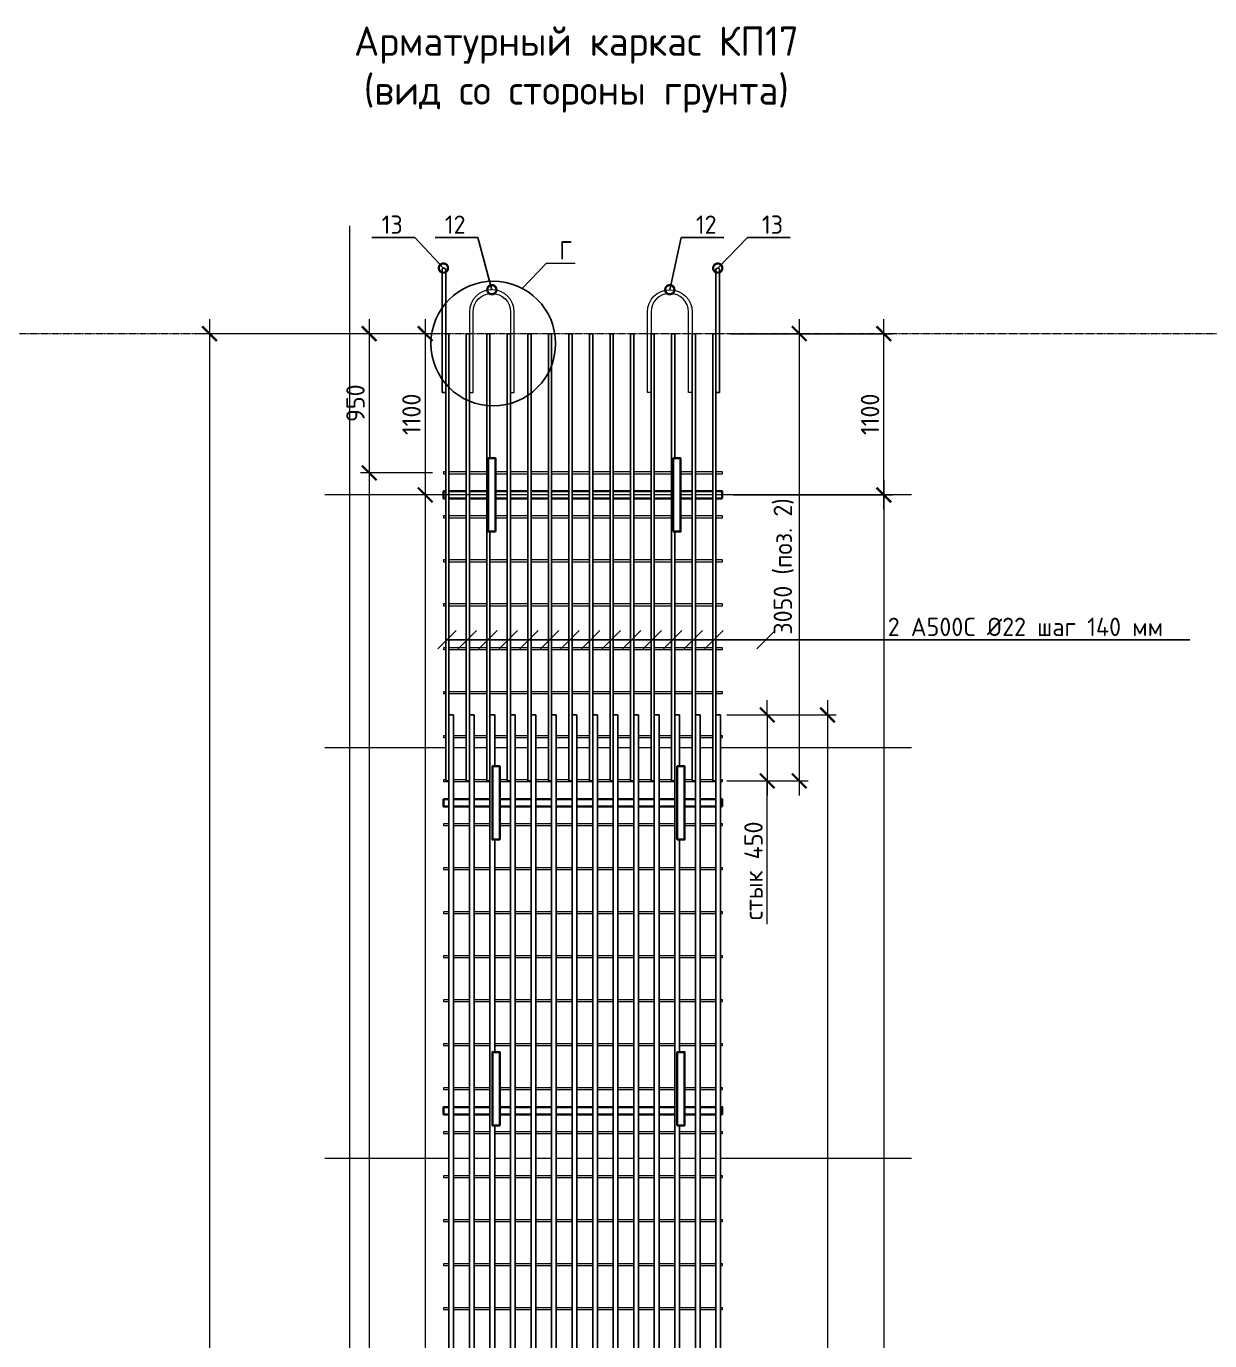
# Model space of a CAD drawing. Header units: millimetres. Extents: x -65574 to 111613, y -106550 to -50518.
# Drawn here: x 24010 to 32076, y -76921 to -67956 of the extents above; entities that cross this region are included whole.
import ezdxf
from ezdxf import colors
from ezdxf.entities.mleader import LeaderData, LeaderLine
from ezdxf.math import Vec2, Vec3

# ---------------------------------------------------------------- set-up
doc = ezdxf.new("R2010")
doc.units = ezdxf.units.MM
doc.linetypes.add('невидимая', pattern=[0.375, 0.25, -0.125])
doc.layers.get('Defpoints').update_dxf_attribs({"color": 6})
doc.layers.add('Dim', color=11, linetype='Continuous', lineweight=13)
doc.layers.add('К_Арматура', color=140, linetype='Continuous')
doc.styles.add('GOST-2.304_Type-B', font='GOST Common.ttf')
doc.styles.get("Standard").update_dxf_attribs({"font": 'arial.ttf'})
doc.dimstyles.new('УРСТ', dxfattribs={"dimtxt": 2.5, "dimasz": 2, "dimexe": 1.2, "dimexo": 1.5, "dimtad": 1, "dimdec": 0, "dimrnd": 1, "dimtxsty": 'GOST-2.304_Type-B', "dimblk": 'ARCHTICK', "dimcen": 2, "dimdle": 2, "dimazin": 3, "dimtfac": 1, "dimtdec": 0, "dimtmove": 1, "dimatfit": 0, "dimldrblk": 'NONE', "dimlwd": 15, "dimlwe": 15})

# ---------------------------------------------------------------- blocks, each defined once
blk = doc.blocks.new('_ArchTick')
at = {"color": 0, "linetype": 'ByBlock', "const_width": 0.15}
blk.add_lwpolyline([(-0.5, -0.5), (0.5, 0.5)], dxfattribs=at)
blk = doc.blocks.new('*D78')
at = {"color": 0, "lineweight": 15, "ltscale": 100, "transparency": 16777216}
for p, q in [((26728.8, -69952.8), (26728.8, -71252.8)), ((26783.8, -70052.8), (26668.8, -70052.8)), ((27080.7, -71152.8), (26668.8, -71152.8))]:
    blk.add_line(p, q, dxfattribs=at)
at = {"layer": 'Defpoints', "color": 0, "lineweight": -2, "ltscale": 100, "transparency": 16777216}
for p in [(26858.8, -70052.8), (26728.8, -71152.8), (27155.7, -71152.8)]:
    blk.add_point(p, dxfattribs=at)
at = {"color": 0, "lineweight": 15, "ltscale": 100, "transparency": 16777216, "xscale": 100, "yscale": 100, "zscale": 100}
for p, rotation in [((26728.8, -70052.8), 90), ((26728.8, -71152.8), 270)]:
    blk.add_blockref('_ArchTick', p, dxfattribs=dict(at, rotation=rotation))
at = {"color": 0, "lineweight": 15, "ltscale": 100, "transparency": 16777216, "insert": (26635, -70602.8), "char_height": 125, "attachment_point": 5, "rotation": 90, "style": 'GOST-2.304_Type-B'}
blk.add_mtext('\\A1;1100', dxfattribs=at)
blk = doc.blocks.new('_None')
blk = doc.blocks.new('_DotSmall')
at = {"color": 0, "linetype": 'ByBlock', "const_width": 0.5}
blk.add_lwpolyline([(-0.0625, 0, 1), (0.0625, 0, 1)], format="xyb", close=True, dxfattribs=at)
blk = doc.blocks.new('*D80')
at = {"color": 0, "lineweight": 15, "ltscale": 100, "transparency": 16777216}
for p, q in [((29278.4, -69952.8), (29278.4, -73202.8)), ((28806.2, -70052.8), (29338.4, -70052.8)), ((28785.2, -73102.8), (29338.4, -73102.8))]:
    blk.add_line(p, q, dxfattribs=at)
at = {"layer": 'Defpoints', "color": 0, "lineweight": -2, "ltscale": 100, "transparency": 16777216}
for p in [(28731.2, -70052.8), (28710.2, -73102.8), (29278.4, -73102.8)]:
    blk.add_point(p, dxfattribs=at)
at = {"color": 0, "lineweight": 15, "ltscale": 100, "transparency": 16777216, "xscale": 100, "yscale": 100, "zscale": 100}
for p, rotation in [((29278.4, -70052.8), 90), ((29278.4, -73102.8), 270)]:
    blk.add_blockref('_ArchTick', p, dxfattribs=dict(at, rotation=rotation))
at = {"color": 0, "lineweight": 15, "ltscale": 100, "transparency": 16777216, "insert": (29172.1, -71640.3), "char_height": 125, "attachment_point": 5, "rotation": 90, "style": 'GOST-2.304_Type-B'}
blk.add_mtext('\\A1;3050 (поз. 2)', dxfattribs=at)
blk = doc.blocks.new('*D81')
at = {"color": 0, "lineweight": 15, "ltscale": 100, "transparency": 16777216}
for p, q in [((29470.2, -72552.8), (29470.2, -84452.8)), ((28785.2, -72652.8), (29530.2, -72652.8)), ((28785.2, -84352.8), (29530.2, -84352.8))]:
    blk.add_line(p, q, dxfattribs=at)
at = {"layer": 'Defpoints', "color": 0, "lineweight": -2, "ltscale": 100, "transparency": 16777216}
for p in [(28710.2, -72652.8), (28710.2, -84352.8), (29470.2, -84352.8)]:
    blk.add_point(p, dxfattribs=at)
at = {"color": 0, "lineweight": 15, "ltscale": 100, "transparency": 16777216, "xscale": 100, "yscale": 100, "zscale": 100}
for p, rotation in [((29470.2, -72652.8), 90), ((29470.2, -84352.8), 270)]:
    blk.add_blockref('_ArchTick', p, dxfattribs=dict(at, rotation=rotation))
at = {"color": 0, "lineweight": 15, "ltscale": 100, "transparency": 16777216, "insert": (29364, -78502.8), "char_height": 125, "attachment_point": 5, "rotation": 90, "style": 'GOST-2.304_Type-B'}
blk.add_mtext('\\A1;11700 (поз. 4)', dxfattribs=at)
blk = doc.blocks.new('*D82')
at = {"color": 0, "lineweight": 15, "transparency": 16777216}
for p, q in [((29059.8, -72652.8), (29059.8, -72552.8)), ((28785.2, -72652.8), (29119.8, -72652.8)), ((29059.8, -72652.8), (29059.8, -73102.8)), ((29059.8, -72652.8), (29059.8, -73102.8)), ((28785.2, -73102.8), (29119.8, -73102.8)), ((29059.8, -73102.8), (29059.8, -73202.8)), ((29059.8, -74081), (29059.8, -73102.8))]:
    blk.add_line(p, q, dxfattribs=at)
at = {"layer": 'Defpoints', "color": 0, "lineweight": -2, "transparency": 16777216}
for p in [(28710.2, -72652.8), (28710.2, -73102.8), (29059.8, -73102.8)]:
    blk.add_point(p, dxfattribs=at)
at = {"color": 0, "lineweight": 15, "transparency": 16777216, "xscale": 100, "yscale": 100, "zscale": 100}
for p, rotation in [((29059.8, -72652.8), 270), ((29059.8, -73102.8), 90)]:
    blk.add_blockref('_ArchTick', p, dxfattribs=dict(at, rotation=rotation))
at = {"color": 0, "lineweight": 15, "transparency": 16777216, "insert": (28966.1, -73715.9), "char_height": 125, "attachment_point": 5, "rotation": 90, "style": 'GOST-2.304_Type-B'}
blk.add_mtext('\\A1;стык 450', dxfattribs=at)
blk = doc.blocks.new('*U19')
at = {"lineweight": 30, "ltscale": 100}
blk.add_lwpolyline([(-950, -25), (950, -25), (950, 25), (-950, 25)], close=True, dxfattribs=at)
blk = doc.blocks.new('*U20')
at = {"color": 0, "linetype": 'ByBlock', "lineweight": -2, "transparency": 16777216}
for p in [(0, 0), (0, -2100), (0, -4200)]:
    blk.add_blockref('*U19', p, dxfattribs=at)
blk = doc.blocks.new('*D89')
at = {"color": 0, "lineweight": 15, "ltscale": 100, "transparency": 16777216}
for p, q in [((29854.4, -71252.8), (29854.4, -69952.8)), ((28807.2, -70052.8), (29914.4, -70052.8)), ((28828.3, -71152.8), (29914.4, -71152.8))]:
    blk.add_line(p, q, dxfattribs=at)
at = {"layer": 'Defpoints', "color": 0, "lineweight": -2, "ltscale": 100, "transparency": 16777216}
for p in [(28732.2, -70052.8), (29854.4, -70052.8), (28753.3, -71152.8)]:
    blk.add_point(p, dxfattribs=at)
at = {"color": 0, "lineweight": 15, "ltscale": 100, "transparency": 16777216, "xscale": 100, "yscale": 100, "zscale": 100}
for p, rotation in [((29854.4, -70052.8), 90), ((29854.4, -71152.8), 270)]:
    blk.add_blockref('_ArchTick', p, dxfattribs=dict(at, rotation=rotation))
at = {"color": 0, "lineweight": 15, "ltscale": 100, "transparency": 16777216, "insert": (29760.6, -70602.8), "char_height": 125, "attachment_point": 5, "rotation": 90, "style": 'GOST-2.304_Type-B'}
blk.add_mtext('\\A1;1100', dxfattribs=at)
blk = doc.blocks.new('*D90')
at = {"color": 0, "lineweight": 15, "ltscale": 100, "transparency": 16777216}
for p, q in [((29854.4, -71052.8), (29854.4, -100652.8)), ((28828.3, -71152.8), (29914.4, -71152.8)), ((28828.3, -100552.8), (29914.4, -100552.8))]:
    blk.add_line(p, q, dxfattribs=at)
at = {"layer": 'Defpoints', "color": 0, "lineweight": -2, "ltscale": 100, "transparency": 16777216}
for p in [(28753.3, -71152.8), (28753.3, -100552.8), (29854.4, -100552.8)]:
    blk.add_point(p, dxfattribs=at)
at = {"color": 0, "lineweight": 15, "ltscale": 100, "transparency": 16777216, "xscale": 100, "yscale": 100, "zscale": 100}
for p, rotation in [((29854.4, -71152.8), 90), ((29854.4, -100552.8), 270)]:
    blk.add_blockref('_ArchTick', p, dxfattribs=dict(at, rotation=rotation))
at = {"color": 0, "lineweight": 15, "ltscale": 100, "transparency": 16777216, "insert": (29748.1, -85852.8), "char_height": 125, "attachment_point": 5, "rotation": 90, "style": 'GOST-2.304_Type-B'}
blk.add_mtext('\\A1;14х2100=29400 (поз. Р17)', dxfattribs=at)
blk = doc.blocks.new('*U26')
blk.add_wipeout([(-11, 2525), (11, 2525), (11, -525), (-11, -525)])
at = {"ltscale": 100}
blk.add_lwpolyline([(11, 2525), (-11, 2525), (-11, -525), (11, -525)], close=True, dxfattribs=at)
blk = doc.blocks.new('*U27')
at = {"color": 0, "linetype": 'ByBlock', "lineweight": -2, "transparency": 16777216}
for p in [(0, 0), (140, 0), (280, 0), (420, 0), (560, 0), (700, 0), (840, 0), (980, 0), (1120, 0), (1260, 0), (1400, 0), (1540, 0), (1680, 0), (1820, 0)]:
    blk.add_blockref('*U26', p, dxfattribs=at)
blk = doc.blocks.new('*U18')
blk.add_wipeout([(-21, 6350), (11, 6350), (11, -5350), (-21, -5350)])
at = {"ltscale": 100}
blk.add_lwpolyline([(-21, 6350), (11, 6350), (11, -5350), (-21, -5350)], close=True, dxfattribs=at)
blk = doc.blocks.new('*U21')
at = {"color": 0, "linetype": 'ByBlock', "lineweight": -2, "transparency": 16777216}
for p in [(0, 0), (140, 0), (280, 0), (420, 0), (560, 0), (700, 0), (840, 0), (980, 0), (1120, 0), (1260, 0), (1400, 0), (1540, 0), (1680, 0), (1820, 0)]:
    blk.add_blockref('*U18', p, dxfattribs=at)
blk = doc.blocks.new('*D92')
at = {"color": 0, "lineweight": 15, "ltscale": 100, "transparency": 16777216}
for p, q in [((26728.8, -71052.8), (26728.8, -100652.8)), ((27080.7, -71152.8), (26668.8, -71152.8)), ((26778.3, -100552.8), (26668.8, -100552.8))]:
    blk.add_line(p, q, dxfattribs=at)
at = {"layer": 'Defpoints', "color": 0, "lineweight": -2, "ltscale": 100, "transparency": 16777216}
for p in [(27155.7, -71152.8), (26728.8, -100552.8), (26853.3, -100552.8)]:
    blk.add_point(p, dxfattribs=at)
at = {"color": 0, "lineweight": 15, "ltscale": 100, "transparency": 16777216, "xscale": 100, "yscale": 100, "zscale": 100}
for p, rotation in [((26728.8, -71152.8), 90), ((26728.8, -100552.8), 270)]:
    blk.add_blockref('_ArchTick', p, dxfattribs=dict(at, rotation=rotation))
at = {"color": 0, "lineweight": 15, "ltscale": 100, "transparency": 16777216, "insert": (26616.3, -85852.8), "char_height": 125, "width": 2244.504, "attachment_point": 5, "rotation": 90, "style": 'GOST-2.304_Type-B'}
blk.add_mtext('\\A1;14х2100=29400 (Ф1,Ф2,Ф3,Ф4) ', dxfattribs=at)
blk = doc.blocks.new('_Oblique')
at = {"color": 0, "linetype": 'ByBlock', "lineweight": -2}
blk.add_line((-0.5, -0.5), (0.5, 0.5), dxfattribs=at)
blk = doc.blocks.new('*D165')
at = {"color": 0, "lineweight": 15, "ltscale": 100, "transparency": 16777216}
for p, q in [((26346.8, -69952.8), (26346.8, -71101.8)), ((26653, -70052.8), (26286.8, -70052.8)), ((26778.8, -71001.8), (26286.8, -71001.8))]:
    blk.add_line(p, q, dxfattribs=at)
at = {"layer": 'Defpoints', "color": 0, "lineweight": -2, "ltscale": 100, "transparency": 16777216}
for p in [(26728, -70052.8), (26346.8, -71001.8), (26853.8, -71001.8)]:
    blk.add_point(p, dxfattribs=at)
at = {"color": 0, "lineweight": 15, "ltscale": 100, "transparency": 16777216, "xscale": 100, "yscale": 100, "zscale": 100}
for p, rotation in [((26346.8, -70052.8), 90), ((26346.8, -71001.8), 270)]:
    blk.add_blockref('_ArchTick', p, dxfattribs=dict(at, rotation=rotation))
at = {"color": 0, "lineweight": 15, "ltscale": 100, "transparency": 16777216, "insert": (26253.1, -70527), "char_height": 125, "attachment_point": 5, "rotation": 90, "style": 'GOST-2.304_Type-B'}
blk.add_mtext('\\A1;950', dxfattribs=at)
blk = doc.blocks.new('*D164')
at = {"color": 0, "lineweight": 15, "ltscale": 100, "transparency": 16777216}
for p, q in [((26346.8, -70901.8), (26346.8, -100801.8)), ((26778.8, -71001.8), (26286.8, -71001.8)), ((26778.8, -100701.8), (26286.8, -100701.8))]:
    blk.add_line(p, q, dxfattribs=at)
at = {"layer": 'Defpoints', "color": 0, "lineweight": -2, "ltscale": 100, "transparency": 16777216}
for p in [(26853.8, -71001.8), (26346.8, -100701.8), (26853.8, -100701.8)]:
    blk.add_point(p, dxfattribs=at)
at = {"color": 0, "lineweight": 15, "ltscale": 100, "transparency": 16777216, "xscale": 100, "yscale": 100, "zscale": 100}
for p, rotation in [((26346.8, -71001.8), 90), ((26346.8, -100701.8), 270)]:
    blk.add_blockref('_ArchTick', p, dxfattribs=dict(at, rotation=rotation))
at = {"color": 0, "lineweight": 15, "ltscale": 100, "transparency": 16777216, "insert": (26240.6, -85851.8), "char_height": 125, "width": 2066.212, "attachment_point": 5, "rotation": 90, "style": 'GOST-2.304_Type-B'}
blk.add_mtext('\\A1;99х300=29700 (поз. 9) ', dxfattribs=at)
blk = doc.blocks.new('*U168')
at = {"lineweight": 15}
blk.add_lwpolyline([(-950, 6), (-950, -6), (950, -6), (950, 6)], close=True, dxfattribs=at)
blk = doc.blocks.new('*U169')
at = {"color": 0, "linetype": 'ByBlock', "lineweight": -2, "transparency": 16777216}
for p in [(0, 0), (0, -300), (0, -600), (0, -900), (0, -1200), (0, -1500), (0, -1800), (0, -2100), (0, -2400), (0, -2700), (0, -3000), (0, -3300), (0, -3600), (0, -3900), (0, -4200), (0, -4500), (0, -4800), (0, -5100), (0, -5400), (0, -5700)]:
    blk.add_blockref('*U168', p, dxfattribs=at)
blk = doc.blocks.new('*D190')
at = {"color": 0, "lineweight": 15, "transparency": 16777216}
for p, q in [((25258.3, -69952.8), (25258.3, -101102.8)), ((26271.8, -70052.8), (25198.3, -70052.8)), ((26815.2, -101002.8), (25198.3, -101002.8))]:
    blk.add_line(p, q, dxfattribs=at)
at = {"layer": 'Defpoints', "color": 0, "lineweight": -2, "transparency": 16777216}
for p in [(26346.8, -70052.8), (25258.3, -101002.8), (26890.2, -101002.8)]:
    blk.add_point(p, dxfattribs=at)
at = {"color": 0, "lineweight": 15, "transparency": 16777216, "xscale": 100, "yscale": 100, "zscale": 100}
for p, rotation in [((25258.3, -70052.8), 90), ((25258.3, -101002.8), 270)]:
    blk.add_blockref('_ArchTick', p, dxfattribs=dict(at, rotation=rotation))
at = {"color": 0, "lineweight": -2, "transparency": 16777216, "insert": (25164.6, -85527.8), "char_height": 125, "attachment_point": 5, "rotation": 90, "style": 'GOST-2.304_Type-B'}
blk.add_mtext('\\A1;30950', dxfattribs=at)
blk = doc.blocks.new('*U452')
blk.add_wipeout([(-25, 250), (25, 250), (25, -250), (-25, -250)])
at = {"lineweight": 30, "ltscale": 100}
blk.add_lwpolyline([(-25, -250), (-25, 250), (25, 250), (25, -250)], close=True, dxfattribs=at)
blk = doc.blocks.new('*U453')
at = {"color": 0, "linetype": 'ByBlock', "lineweight": -2, "transparency": 16777216}
blk.add_blockref('*U452', (0, 0), dxfattribs=at)
blk = doc.blocks.new('*U454')
blk.add_wipeout([(-25, 250), (25, 250), (25, -250), (-25, -250)])
at = {"lineweight": 30, "ltscale": 100}
blk.add_lwpolyline([(-25, -250), (-25, 250), (25, 250), (25, -250)], close=True, dxfattribs=at)
blk = doc.blocks.new('*U455')
at = {"color": 0, "linetype": 'ByBlock', "lineweight": -2, "transparency": 16777216}
blk.add_blockref('*U454', (0, 0), dxfattribs=at)
blk = doc.blocks.new('*U462')
blk.add_wipeout([(-25, 250), (25, 250), (25, -250), (-25, -250)])
at = {"lineweight": 30, "ltscale": 100}
blk.add_lwpolyline([(-25, -250), (-25, 250), (25, 250), (25, -250)], close=True, dxfattribs=at)
blk = doc.blocks.new('*U463')
at = {"color": 0, "linetype": 'ByBlock', "lineweight": -2, "transparency": 16777216}
blk.add_blockref('*U462', (0, 0), dxfattribs=at)
blk = doc.blocks.new('*U458')
blk.add_wipeout([(-25, 250), (25, 250), (25, -250), (-25, -250)])
at = {"lineweight": 30, "ltscale": 100}
blk.add_lwpolyline([(-25, -250), (-25, 250), (25, 250), (25, -250)], close=True, dxfattribs=at)
blk = doc.blocks.new('*U459')
at = {"color": 0, "linetype": 'ByBlock', "lineweight": -2, "transparency": 16777216}
blk.add_blockref('*U458', (0, 0), dxfattribs=at)

msp = doc.modelspace()

# ---------------------------------------------------------------- linework, layer by layer
at = {"linetype": 'невидимая', "lineweight": 5, "ltscale": 25}
msp.add_line((44252, -70052.8), (2493.9, -70052.8), dxfattribs=at)
at = {"color": 0, "lineweight": 15}
for points in [[(26211.5, -69317.7), (26211.5, -101737.5)], [(30043.1, -71152.8), (26045.4, -71152.8)], [(30043.1, -72877.8), (26045.4, -72877.8)], [(30043.1, -75677.8), (26045.4, -75677.8)]]:
    msp.add_lwpolyline(points, dxfattribs=at)
at = {"layer": 'К_Арматура', "color": 0}
for points in [[(26868.2, -69618), (26868.2, -70452.8), (26843.2, -70452.8), (26843.2, -69618, -1), (26868.2, -69618, -1)], [(28710.2, -69618), (28710.2, -70452.8), (28735.2, -70452.8), (28735.2, -69618, 1), (28710.2, -69618, 1)]]:
    msp.add_lwpolyline(points, format="xyb", dxfattribs=at)

# ---------------------------------------------------------------- block references
at = {"color": 0, "lineweight": -2}
msp.add_blockref('*U169', (27803.8, -71001.8), dxfattribs=at)
at = {"color": 0, "xscale": -1}
msp.add_blockref('*U20', (27803.3, -71152.8), dxfattribs=at)

# ---------------------------------------------------------------- texts
at = {"color": 0, "insert": (27758.8, -68545.5), "char_height": 200, "attachment_point": 8, "style": 'GOST-2.304_Type-B'}
msp.add_mtext_dynamic_manual_height_columns('\\pxqc;Арматурный каркас КП17 \\P(вид со стороны грунта)', width=14613.866, gutter_width=2500, heights=[-613.3], dxfattribs=at)

# ---------------------------------------------------------------- dimensions: what is measured, and where the dimension line sits
at = {"color": 0, "lineweight": 15, "ltscale": 100}
dim = msp.add_linear_dim(base=(26728.8, -71152.8), p1=(26858.8, -70052.8), p2=(27155.7, -71152.8), angle=90, dimstyle='УРСТ', override={"dimscale": 0}, dxfattribs=at)
dim.commit()
dim.dimension.update_dxf_attribs({"geometry": '*D78', "text_midpoint": (26635, -70602.8)})
dim = msp.add_linear_dim(base=(29278.4, -73102.8), p1=(28731.2, -70052.8), p2=(28710.2, -73102.8), angle=90, text='<> (поз. 2)', dimstyle='УРСТ', override={"dimscale": 0}, dxfattribs=at)
dim.commit()
dim.dimension.update_dxf_attribs({"geometry": '*D80', "text_midpoint": (29278.4, -71640.3), "dimtype": 160})
dim = msp.add_linear_dim(base=(29854.4, -70052.8), p1=(28753.3, -71152.8), p2=(28732.2, -70052.8), angle=90, dimstyle='УРСТ', override={"dimscale": 0}, dxfattribs=at)
dim.commit()
dim.dimension.update_dxf_attribs({"geometry": '*D89', "text_midpoint": (29854.4, -70602.8), "dimtype": 160})
for base, p1, p2, text, picture, middle in [((29854.4, -100552.8), (28753.3, -71152.8), (28753.3, -100552.8), '14х2100=29400 (поз. Р17)', '*D90', (29748.1, -85852.8)), ((29470.2, -84352.8), (28710.2, -72652.8), (28710.2, -84352.8), '<> (поз. 4)', '*D81', (29364, -78502.8))]:
    dim = msp.add_linear_dim(base=base, p1=p1, p2=p2, angle=90, text=text, dimstyle='УРСТ', override={"dimscale": 0}, dxfattribs=at)
    dim.commit()
    dim.dimension.update_dxf_attribs({"geometry": picture, "text_midpoint": middle})
at = {"color": 0, "lineweight": 15}
dim = msp.add_linear_dim(base=(29059.8, -73102.8), p1=(28710.2, -72652.8), p2=(28710.2, -73102.8), angle=90, text='стык <>', dimstyle='УРСТ', override={"dimscale": 0}, dxfattribs=at)
dim.commit()
dim.dimension.update_dxf_attribs({"geometry": '*D82', "text_midpoint": (29059.8, -73715.9), "dimtype": 160})

# ---------------------------------------------------------------- leaders
at = {"color": 0, "lineweight": 15, "ltscale": 100}
ml = msp.add_multileader_mtext('Standard', dxfattribs=at)
ml.set_content('13', style='GOST-2.304_Type-B')
ml.set_leader_properties()
ml.set_arrow_properties(name='DOTSMALL')
ml.build(insert=Vec2(0, 0))
ml.multileader.update_dxf_attribs({"text_left_attachment_type": 6, "text_right_attachment_type": 6, "dogleg_length": 1, "arrow_head_size": 125, "scale": 50})
ctx = ml.context
ctx.base_point, ctx.scale, ctx.char_height, ctx.arrow_head_size, ctx.landing_gap_size, ctx.plane_origin = Vec3(26381.9, -69396.6), 50, 125, 125, 50, Vec3(26685.2, -69834.8)
ctx.left_attachment, ctx.right_attachment = 6, 6
notes = []
notes.append((ctx, [(0, (1, 1, 0), (26656.9, -69396.6), (-1, 0), 50, [(0, [(26852.7, -69605.5)], 0, [])])]))
ctx.mtext.insert, ctx.mtext.flow_direction = Vec3(26431.9, -69246.6), 5
ml = msp.add_multileader_mtext('Standard', dxfattribs=at)
ml.set_content('12', style='GOST-2.304_Type-B')
ml.set_leader_properties()
ml.set_arrow_properties(name='DOTSMALL')
ml.build(insert=Vec2(0, 0))
ml.multileader.update_dxf_attribs({"text_left_attachment_type": 6, "text_right_attachment_type": 6, "dogleg_length": 1, "arrow_head_size": 125, "scale": 50})
ctx = ml.context
ctx.base_point, ctx.scale, ctx.char_height, ctx.arrow_head_size, ctx.landing_gap_size, ctx.plane_origin = Vec3(26812.3, -69396.6), 50, 125, 125, 50, Vec3(27115.7, -69834.8)
ctx.left_attachment, ctx.right_attachment = 6, 6
notes.append((ctx, [(0, (1, 1, 0), (27087.3, -69396.6), (-1, 0), 50, [(0, [(27182.7, -69752.8)], 0, [])])]))
ctx.mtext.insert, ctx.mtext.width, ctx.mtext.flow_direction = Vec3(26862.3, -69246.6), 100, 5
ml = msp.add_multileader_mtext('Standard', dxfattribs=at)
ml.set_content('12', style='GOST-2.304_Type-B')
ml.set_leader_properties()
ml.set_arrow_properties(name='DOTSMALL')
ml.build(insert=Vec2(0, 0))
ml.multileader.update_dxf_attribs({"text_left_attachment_type": 6, "text_right_attachment_type": 6, "dogleg_length": 1, "arrow_head_size": 125, "scale": 50})
ctx = ml.context
ctx.base_point, ctx.scale, ctx.char_height, ctx.arrow_head_size, ctx.landing_gap_size, ctx.plane_origin = Vec3(28523.3, -69396.6), 50, 125, 125, 50, Vec3(28444.9, -69834.8)
ctx.left_attachment, ctx.right_attachment = 6, 6
notes.append((ctx, [(0, (1, 1, 0), (28473.3, -69396.6), (1, 0), 50, [(0, [(28395.7, -69752.8)], 0, [])])]))
ctx.mtext.insert, ctx.mtext.width, ctx.mtext.flow_direction = Vec3(28573.3, -69246.6), 100, 5
ml = msp.add_multileader_mtext('Standard', dxfattribs=at)
ml.set_content('13', style='GOST-2.304_Type-B')
ml.set_leader_properties()
ml.set_arrow_properties(name='DOTSMALL')
ml.build(insert=Vec2(0, 0))
ml.multileader.update_dxf_attribs({"text_left_attachment_type": 6, "text_right_attachment_type": 6, "dogleg_length": 1, "arrow_head_size": 125, "scale": 50})
ctx = ml.context
ctx.base_point, ctx.scale, ctx.char_height, ctx.arrow_head_size, ctx.landing_gap_size, ctx.plane_origin = Vec3(28974.2, -69396.6), 50, 125, 125, 50, Vec3(28895.9, -69834.8)
ctx.left_attachment, ctx.right_attachment = 6, 6
notes.append((ctx, [(0, (1, 1, 0), (28924.2, -69396.6), (1, 0), 50, [(0, [(28722.7, -69605.5)], 0, [])])]))
ctx.mtext.insert, ctx.mtext.flow_direction = Vec3(29024.2, -69246.6), 5
at = {"layer": 'Dim', "color": 0, "lineweight": 15, "ltscale": 100}
ml = msp.add_multileader_mtext('Standard', dxfattribs=at)
ml.set_content('{\\C0;Б}', color=2, style='GOST-2.304_Type-B')
ml.set_leader_properties(linetype='ByLayer', lineweight=13)
ml.set_arrow_properties(name='NONE')
ml.build(insert=Vec2(0, 0))
ml.multileader.update_dxf_attribs({"has_dogleg": 0, "text_left_attachment_type": 6, "text_right_attachment_type": 6, "dogleg_length": 0, "arrow_head_size": 125, "scale": 50})
ctx = ml.context
ctx.base_point, ctx.scale, ctx.char_height, ctx.arrow_head_size, ctx.landing_gap_size, ctx.plane_origin = Vec3(35535, -69474.2), 50, 125, 125, 100, Vec3(27877.1, -72729.7)
ctx.left_attachment, ctx.right_attachment, ctx.text_align_type = 6, 6, 1
notes.append((ctx, [(0, (1, 1, 0), (35535, -69474.2), (1, 0), 0, [(1, [(35354.2, -69669.8)], 0, [])])]))
ctx.mtext.insert, ctx.mtext.width, ctx.mtext.alignment, ctx.mtext.flow_direction = Vec3(35672.5, -69324.2), 278.609, 2, 5
ml = msp.add_multileader_mtext('Standard', dxfattribs=at)
ml.set_content('{\\C0;Г}', color=2, style='GOST-2.304_Type-B')
ml.set_leader_properties(linetype='ByLayer', lineweight=13)
ml.set_arrow_properties(name='NONE')
ml.build(insert=Vec2(0, 0))
ml.multileader.update_dxf_attribs({"has_dogleg": 0, "text_left_attachment_type": 6, "text_right_attachment_type": 6, "dogleg_length": 0, "arrow_head_size": 125, "scale": 50})
ctx = ml.context
ctx.base_point, ctx.scale, ctx.char_height, ctx.arrow_head_size, ctx.landing_gap_size, ctx.plane_origin = Vec3(27555.3, -69571.6), 50, 125, 125, 100, Vec3(19954, -72706.6)
ctx.left_attachment, ctx.right_attachment, ctx.text_align_type = 6, 6, 1
notes.append((ctx, [(0, (1, 1, 0), (27555.3, -69571.6), (1, 0), 0, [(1, [(27390.4, -69744.3)], 0, [])])]))
ctx.mtext.insert, ctx.mtext.width, ctx.mtext.alignment, ctx.mtext.flow_direction = Vec3(27686.6, -69421.6), 278.609, 2, 5
for ctx, leaders in notes:
    for number, flags, end, landing, length, lines in leaders:
        leader = LeaderData()
        leader.index, (leader.has_last_leader_line, leader.has_dogleg_vector, leader.attachment_direction) = number, flags
        leader.last_leader_point, leader.dogleg_vector, leader.dogleg_length = Vec3(end), Vec3(landing), length
        for number, points, colour, breaks in lines:
            line = LeaderLine()
            line.index, line.vertices, line.color, line.breaks = number, Vec3.list(points), colors.encode_raw_color(colour), breaks
            leader.lines.append(line)
        ctx.leaders.append(leader)

# ---------------------------------------------------------------- next in the draw order: block references
at = {"color": 0, "xscale": -1}
msp.add_blockref('*U27', (28699.2, -72577.8), dxfattribs=at)

# ---------------------------------------------------------------- next in the draw order: linework, layer by layer
at = {"color": 0, "lineweight": 15, "ltscale": 100}
for points in [[(27055.2, -70452.8), (27055.2, -69905.3, -1), (27310.2, -69905.3), (27310.2, -70452.8), (27335.2, -70452.8), (27335.2, -69905.3, 1), (27030.2, -69905.3), (27030.2, -70452.8)], [(28523.2, -70452.8), (28523.2, -69905.3, 1), (28268.2, -69905.3), (28268.2, -70452.8), (28243.2, -70452.8), (28243.2, -69905.3, -1), (28548.2, -69905.3), (28548.2, -70452.8)]]:
    msp.add_lwpolyline(points, format="xyb", close=True, dxfattribs=at)
at = {"color": 0, "lineweight": -2}
msp.add_circle((27192.2, -70120.3), 425, dxfattribs=at)

# ---------------------------------------------------------------- next in the draw order: block references
at = {"color": 0, "xscale": -1}
msp.add_blockref('*U21', (28721.2, -79002.8), dxfattribs=at)

# ---------------------------------------------------------------- next in the draw order: dimensions: what is measured, and where the dimension line sits
at = {"color": 0, "lineweight": 15, "ltscale": 100}
dim = msp.add_linear_dim(base=(26346.8, -71001.8), p1=(26728, -70052.8), p2=(26853.8, -71001.8), angle=90, text='950', dimstyle='УРСТ', override={"dimscale": 0}, dxfattribs=at)
dim.commit()
dim.dimension.update_dxf_attribs({"geometry": '*D165', "text_midpoint": (26346.8, -70527), "dimtype": 160})

# ---------------------------------------------------------------- next in the draw order: leaders
at = {"layer": 'Dim', "color": 0, "lineweight": 15, "ltscale": 100}
ml = msp.add_multileader_mtext('Standard', dxfattribs=at)
ml.set_content('{\\C0;1\\PА500C \\fISOCPEUR|b0|i0|c204|p34;%%C\\fISOCPEUR|b0|i0|c0|p34;25 \\fISOCPEUR|b0|i0|c204|p34;шаг 140\\fISOCPEUR|b0|i0|c0|p34; \\fISOCPEUR|b0|i0|c204|p34;мм}', color=2, style='GOST-2.304_Type-B')
ml.set_leader_properties(color=256, linetype='ByLayer', lineweight=13)
ml.set_arrow_properties(name='NONE')
ml.build(insert=Vec2(0, 0))
ml.multileader.update_dxf_attribs({"has_dogleg": 0, "text_left_attachment_type": 6, "text_right_attachment_type": 6, "dogleg_length": 0, "arrow_head_size": 125, "scale": 50})
ctx = ml.context
ctx.base_point, ctx.scale, ctx.char_height, ctx.arrow_head_size, ctx.landing_gap_size, ctx.plane_origin = Vec3(11894.6, -70817.5), 50, 125, 125, 100, Vec3(7500.8, -73442.3)
ctx.left_attachment, ctx.right_attachment, ctx.text_align_type = 6, 6, 1
notes = []
notes.append((ctx, [(1, (1, 1, 0), (12969.6, -70817.5), (-1, 0), 0, [(1, [(13209.3, -71172)], 0, [])])]))
ctx.mtext.insert, ctx.mtext.width, ctx.mtext.alignment, ctx.mtext.flow_direction = Vec3(12432.1, -70667.5), 923.119, 2, 5
ml = msp.add_multileader_mtext('Standard', dxfattribs=at)
ml.set_content('{\\C0;2\\PА500C \\fISOCPEUR|b0|i0|c204|p34;%%C\\fISOCPEUR|b0|i0|c0|p34;22 \\fISOCPEUR|b0|i0|c204|p34;шаг 140\\fISOCPEUR|b0|i0|c0|p34; \\fISOCPEUR|b0|i0|c204|p34;мм}', color=2, style='GOST-2.304_Type-B')
ml.set_leader_properties(color=256, linetype='ByLayer', lineweight=13)
ml.set_arrow_properties(name='NONE')
ml.build(insert=Vec2(0, 0))
ml.multileader.update_dxf_attribs({"has_dogleg": 0, "text_left_attachment_type": 6, "text_right_attachment_type": 6, "dogleg_length": 0, "arrow_head_size": 125, "scale": 50})
ctx = ml.context
ctx.base_point, ctx.scale, ctx.char_height, ctx.arrow_head_size, ctx.landing_gap_size, ctx.plane_origin = Vec3(7683.5, -71120.2), 50, 125, 125, 100, Vec3(3289.7, -73745)
ctx.left_attachment, ctx.right_attachment, ctx.text_align_type = 6, 6, 1
notes.append((ctx, [(1, (1, 1, 0), (8758.5, -71120.2), (-1, 0), 0, [(1, [(8998.2, -71474.8)], 0, [])])]))
ctx.mtext.insert, ctx.mtext.width, ctx.mtext.alignment, ctx.mtext.flow_direction = Vec3(8221, -70970.2), 923.119, 2, 5
for ctx, leaders in notes:
    for number, flags, end, landing, length, lines in leaders:
        leader = LeaderData()
        leader.index, (leader.has_last_leader_line, leader.has_dogleg_vector, leader.attachment_direction) = number, flags
        leader.last_leader_point, leader.dogleg_vector, leader.dogleg_length = Vec3(end), Vec3(landing), length
        for number, points, colour, breaks in lines:
            line = LeaderLine()
            line.index, line.vertices, line.color, line.breaks = number, Vec3.list(points), colors.encode_raw_color(colour), breaks
            leader.lines.append(line)
        ctx.leaders.append(leader)

# ---------------------------------------------------------------- next in the draw order: block references
at = {"color": 0}
msp.add_blockref('*U463', (28444.2, -71152.8), dxfattribs=at)

# ---------------------------------------------------------------- next in the draw order: dimensions: what is measured, and where the dimension line sits
at = {"color": 0, "lineweight": -2}
dim = msp.add_linear_dim(base=(25258.3, -101002.8), p1=(26346.8, -70052.8), p2=(26890.2, -101002.8), angle=90, dimstyle='УРСТ', override={"dimscale": 0}, dxfattribs=at)
dim.commit()
dim.dimension.update_dxf_attribs({"geometry": '*D190', "text_midpoint": (25164.6, -85527.8)})
at = {"color": 0, "lineweight": 15, "ltscale": 100}
for base, p1, p2, text, picture, middle in [((26346.8, -100701.8), (26853.8, -71001.8), (26853.8, -100701.8), '99х300=29700 (поз. 9) ', '*D164', (26240.6, -85851.8)), ((26728.8, -100552.8), (27155.7, -71152.8), (26853.3, -100552.8), '14х2100=29400 (Ф1,Ф2,Ф3,Ф4) ', '*D92', (26616.3, -85852.8))]:
    dim = msp.add_linear_dim(base=base, p1=p1, p2=p2, angle=90, text=text, dimstyle='УРСТ', override={"dimscale": 0}, dxfattribs=at)
    dim.commit()
    dim.dimension.update_dxf_attribs({"geometry": picture, "text_midpoint": middle})

# ---------------------------------------------------------------- next in the draw order: leaders
at = {"color": 0, "lineweight": 15}
ml = msp.add_multileader_mtext('Standard', dxfattribs=at)
ml.set_content('{\\fGOST Common|b0|i0|c204|p34;2\\fGOST Common|b0|i0|c0|p34; A500C %%C22 \\fGOST Common|b0|i0|c204|p34;шаг 140\\fGOST Common|b0|i0|c0|p34; \\fGOST Common|b0|i0|c204|p34;мм}')
ml.set_leader_properties()
ml.set_arrow_properties(name='OBLIQUE')
ml.build(insert=Vec2(0, 0))
ml.multileader.update_dxf_attribs({"text_left_attachment_type": 6, "text_right_attachment_type": 6, "dogleg_length": 0.842, "arrow_head_size": 125, "scale": 50})
ctx = ml.context
ctx.base_point, ctx.scale, ctx.char_height, ctx.arrow_head_size, ctx.landing_gap_size, ctx.plane_origin = Vec3(29976.4, -72139.8), 50, 125, 125, 5, Vec3(29101.2, -72139.8)
ctx.left_attachment, ctx.right_attachment, ctx.text_align_type = 6, 6, 2
notes = []
notes.append((ctx, [(0, (1, 1, 0), (28989.7, -72139.8), (1, 0), 986.7, [(2, [(28696.2, -72139.8)], 0, []), (3, [(28556.2, -72139.8)], 0, []), (4, [(28416.2, -72139.8)], 0, []), (5, [(28276.2, -72139.8)], 0, []), (6, [(27996.2, -72139.8)], 0, []), (7, [(27856.2, -72139.8)], 0, []), (8, [(27716.2, -72139.8)], 0, []), (9, [(27576.2, -72139.8)], 0, []), (10, [(27436.2, -72139.8)], 0, []), (11, [(27296.2, -72139.8)], 0, []), (12, [(27156.2, -72139.8)], 0, []), (13, [(27016.2, -72139.8)], 0, []), (14, [(26876.2, -72139.8)], 0, []), (1, [(29050.8, -72139.8)], 0, []), (0, [(28136.2, -72139.8)], 0, [])])]))
ctx.mtext.insert, ctx.mtext.alignment, ctx.mtext.flow_direction = Vec3(31757.9, -71989.8), 3, 5
for ctx, leaders in notes:
    for number, flags, end, landing, length, lines in leaders:
        leader = LeaderData()
        leader.index, (leader.has_last_leader_line, leader.has_dogleg_vector, leader.attachment_direction) = number, flags
        leader.last_leader_point, leader.dogleg_vector, leader.dogleg_length = Vec3(end), Vec3(landing), length
        for number, points, colour, breaks in lines:
            line = LeaderLine()
            line.index, line.vertices, line.color, line.breaks = number, Vec3.list(points), colors.encode_raw_color(colour), breaks
            leader.lines.append(line)
        ctx.leaders.append(leader)

# ---------------------------------------------------------------- next in the draw order: wipeouts: each hides what was drawn before it
msp.add_wipeout([(28446.2, -74952.8), (28496.2, -74952.8), (28496.2, -75452.8), (28446.2, -75452.8)])

# ---------------------------------------------------------------- next in the draw order: linework, layer by layer
at = {"lineweight": 30, "ltscale": 100}
msp.add_lwpolyline([(28446.2, -75452.8), (28446.2, -74952.8), (28496.2, -74952.8), (28496.2, -75452.8)], close=True, dxfattribs=at)

# ---------------------------------------------------------------- next in the draw order: block references
at = {"color": 0, "xscale": -1}
for name, p in [('*U453', (27182.7, -71152.8)), ('*U455', (27211.2, -73252.8))]:
    msp.add_blockref(name, p, dxfattribs=at)
at = {"color": 0}
msp.add_blockref('*U459', (28471.2, -73252.8), dxfattribs=at)

# ---------------------------------------------------------------- next in the draw order: wipeouts: each hides what was drawn before it
msp.add_wipeout([(27236.2, -74952.8), (27186.2, -74952.8), (27186.2, -75452.8), (27236.2, -75452.8)])

# ---------------------------------------------------------------- next in the draw order: linework, layer by layer
at = {"lineweight": 30, "ltscale": 100}
msp.add_lwpolyline([(27236.2, -75452.8), (27236.2, -74952.8), (27186.2, -74952.8), (27186.2, -75452.8)], close=True, dxfattribs=at)

doc.saveas('drawing.dxf')
